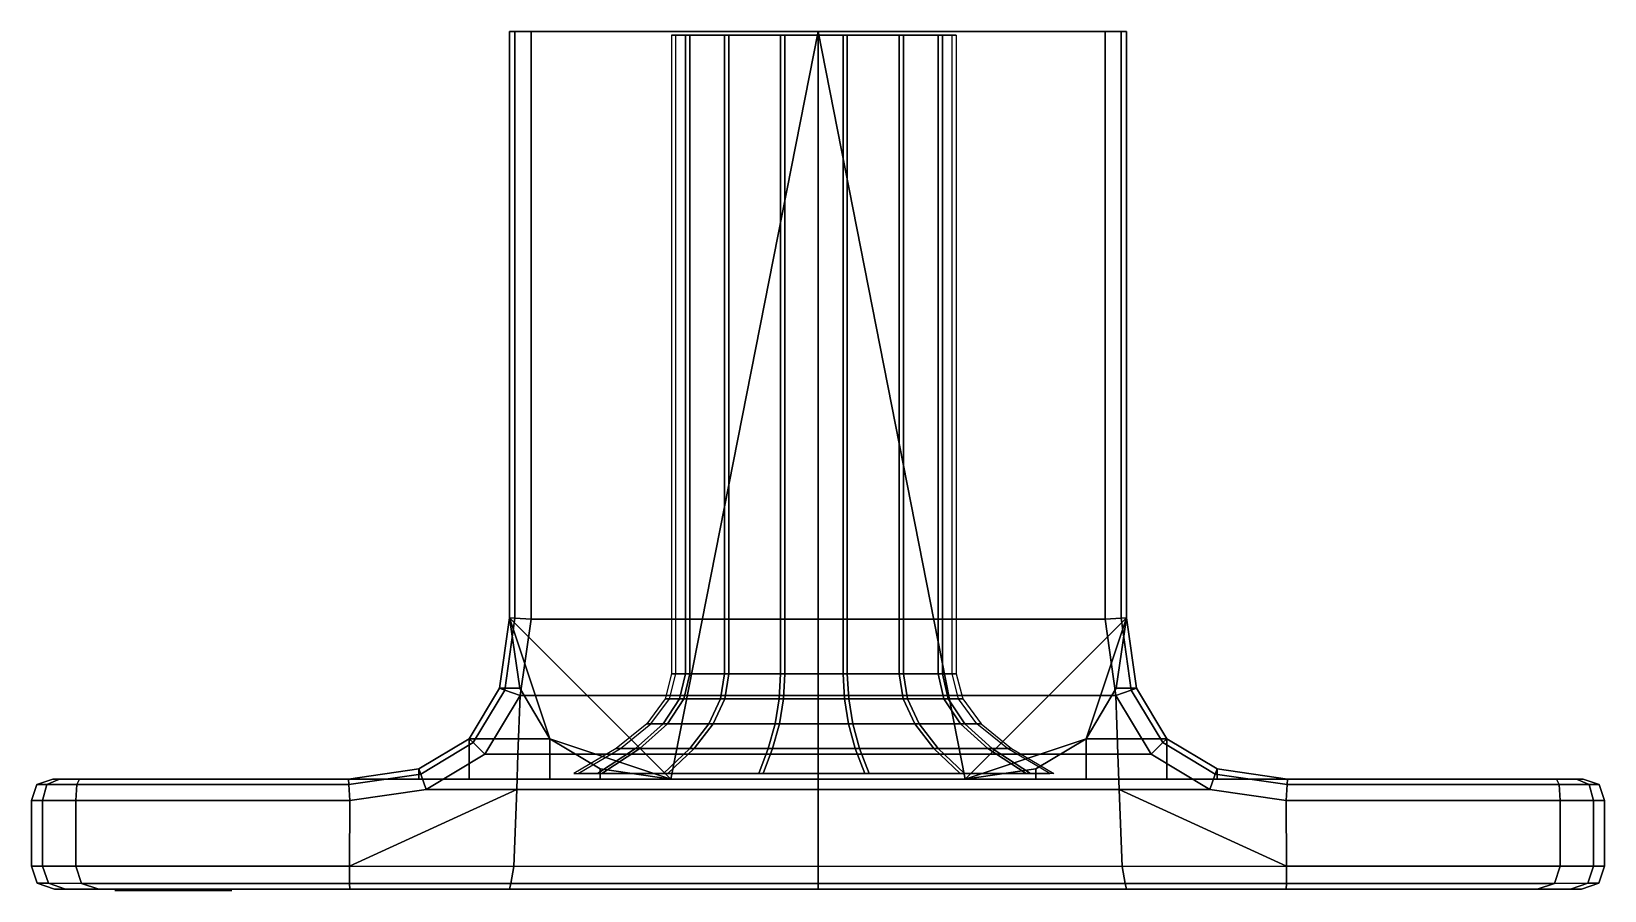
# Model space of a CAD drawing. Extents: x -20 to 20.3, y -22 to 0.
import ezdxf

# ---------------------------------------------------------------- set-up
doc = ezdxf.new("R2010")
doc.units = 0
doc.layers.add('CRISTAL', color=20, linetype='CONTINUOUS')
doc.layers.add('METAL', color=150, linetype='CONTINUOUS')

msp = doc.modelspace()

# ---------------------------------------------------------------- meshes
at = {"layer": 'CRISTAL'}
mesh = msp.add_polyface(dxfattribs=at)
corners = [(-17.869, -21.987, -16.985), (-14.869, -21.987, -16.985), (-14.869, -21.987, -12.985), (-17.869, -21.987, -12.985)]
mesh.append_faces([[corners[k] for k in face] for face in [(0, 1, 2, 3)]])
at = {"layer": 'METAL'}
mesh = msp.add_polyface(dxfattribs=at)
corners = [(-7.761, -15.005, 16.649), (-7.761, -15.005, 18.766), (-7.761, 0, 18.766), (-7.761, 0, 16.649), (-8.019, -16.811, 16.649), (-7.761, -15.005, 16.649), (-7.503, -16.811, 16.649), (-6.729, -18.1, 16.649), (-8.793, -18.1, 16.649), (-8.019, -16.811, 16.649), (-8.793, -18.1, 16.649), (-8.793, -18.1, 18.766), (-8.019, -16.811, 18.766), (-7.761, -15.005, 16.649), (-8.019, -16.811, 16.649), (-8.019, -16.811, 18.766), (-7.761, -15.005, 18.766), (-7.624, 0, 19.176), (-7.761, 0, 18.766), (-7.761, -15.005, 18.766), (-7.624, -15.015, 19.176), (-7.888, -16.857, 19.176), (-7.493, -16.997, 19.313), (-7.214, -15.044, 19.313), (-7.624, -15.015, 19.176), (-8.693, -18.2, 19.176), (-8.394, -18.499, 19.313), (-7.493, -16.997, 19.313), (-7.888, -16.857, 19.176), (-7.214, 0, 19.313), (-7.624, 0, 19.176), (-7.624, -15.015, 19.176), (-7.214, -15.044, 19.313), (-8.019, -16.811, 18.766), (-7.888, -16.857, 19.176), (-7.624, -15.015, 19.176), (-7.761, -15.005, 18.766), (-8.793, -18.1, 18.766), (-8.693, -18.2, 19.176), (-7.888, -16.857, 19.176), (-8.019, -16.811, 18.766), (-3.634, -19.132, 16.649), (-5.44, -18.874, 16.649), (-7.761, 0, 16.649), (0.132, 0, 16.649), (0.132, -19.132, 16.649), (0.132, -16.997, 19.313), (0.132, -15.044, 19.313), (-7.214, -15.044, 19.313), (-7.493, -16.997, 19.313), (-7.214, 0, 19.313), (0.132, 0, 19.313), (-7.547, -18.499, 19.313), (0.132, -18.499, 19.313), (-8.394, -18.499, 19.313), (-7.761, -15.005, -17.336), (-7.761, 0, -17.336), (-7.761, 0, -19.453), (-7.761, -15.005, -19.453), (-8.019, -16.811, -17.336), (-7.503, -16.811, -17.336), (-7.761, -15.005, -17.336), (-8.793, -18.1, -17.336), (-6.729, -18.1, -17.336), (-8.793, -18.1, -17.336), (-8.793, -18.1, -19.453), (-10.082, -18.874, -19.453), (-10.082, -18.874, -17.336), (-8.019, -16.811, -17.336), (-8.019, -16.811, -19.453), (-8.793, -18.1, -19.453), (-8.793, -18.1, -17.336), (-7.761, -15.005, -17.336), (-7.761, -15.005, -19.453), (-8.019, -16.811, -19.453), (-8.019, -16.811, -17.336), (-7.624, 0, -19.863), (-7.624, -15.015, -19.863), (-7.761, -15.005, -19.453), (-7.761, 0, -19.453), (-7.888, -16.857, -19.863), (-7.624, -15.015, -19.863), (-7.214, -15.044, -20), (-7.493, -16.997, -20), (-8.693, -18.2, -19.863), (-7.888, -16.857, -19.863), (-7.493, -16.997, -20), (-8.394, -18.499, -20), (-7.214, 0, -20), (-7.214, -15.044, -20), (-7.624, -15.015, -19.863), (-7.624, 0, -19.863), (-8.019, -16.811, -19.453), (-7.761, -15.005, -19.453), (-7.624, -15.015, -19.863), (-7.888, -16.857, -19.863), (-8.793, -18.1, -19.453), (-8.019, -16.811, -19.453), (-7.888, -16.857, -19.863), (-8.693, -18.2, -19.863), (0.132, 0, -17.336), (-7.761, 0, -17.336), (-3.634, -19.132, -17.336), (0.132, -19.132, -17.336), (0.132, -16.997, -20), (-7.493, -16.997, -20), (-7.214, -15.044, -20), (0.132, -15.044, -20), (-7.214, 0, -20), (0.132, 0, -20), (0.132, -18.499, -20), (-7.547, -18.499, -20), (-8.394, -18.499, -20), (-7.761, 0, 16.649), (-7.761, 0, 18.766), (0.132, 0, 18.766), (0.132, 0, 16.649), (-7.624, 0, 19.176), (0.132, 0, 19.176), (-7.214, 0, 19.313), (0.132, 0, 19.313), (-7.214, 0, -20), (-7.624, 0, -19.863), (0.132, 0, -19.863), (0.132, 0, -20), (-7.761, 0, -19.453), (0.132, 0, -19.453), (-7.761, 0, -17.336), (0.132, 0, -17.336)]
mesh.append_faces([[corners[k] for k in face] for face in [(0, 1, 2, 3), (4, 5, 6, 6), (6, 7, 8, 4), (9, 10, 11, 12), (13, 14, 15, 16), (17, 18, 19, 20), (21, 22, 23, 24), (25, 26, 27, 28), (29, 30, 31, 32), (33, 34, 35, 36), (37, 38, 39, 40), (41, 42, 7, 5), (7, 6, 5, 5), (5, 43, 44, 41), (45, 41, 44, 44), (46, 47, 48, 49), (50, 48, 47, 51), (49, 52, 53, 46), (52, 49, 54, 54), (55, 56, 57, 58), (59, 60, 61, 61), (60, 59, 62, 63), (64, 65, 66, 67), (68, 69, 70, 71), (72, 73, 74, 75), (76, 77, 78, 79), (80, 81, 82, 83), (84, 85, 86, 87), (88, 89, 90, 91), (92, 93, 94, 95), (96, 97, 98, 99), (100, 101, 61, 102), (61, 60, 63, 102), (103, 100, 102, 102), (104, 105, 106, 107), (108, 109, 107, 106), (105, 104, 110, 111), (111, 112, 105, 105), (113, 114, 115, 116), (115, 114, 117, 118), (118, 117, 119, 120), (121, 122, 123, 124), (122, 125, 126, 123), (125, 127, 128, 126)]])
mesh = msp.add_polyface(dxfattribs=at)
corners = [(8.024, -15.005, 16.649), (8.024, 0, 16.649), (8.024, 0, 18.766), (8.024, -15.005, 18.766), (8.282, -16.811, 16.649), (7.767, -16.811, 16.649), (8.024, -15.005, 16.649), (9.056, -18.1, 16.649), (6.993, -18.1, 16.649), (8.282, -16.811, 16.649), (8.282, -16.811, 18.766), (9.056, -18.1, 18.766), (9.056, -18.1, 16.649), (8.024, -15.005, 16.649), (8.024, -15.005, 18.766), (8.282, -16.811, 18.766), (8.282, -16.811, 16.649), (7.888, 0, 19.176), (7.888, -15.015, 19.176), (8.024, -15.005, 18.766), (8.024, 0, 18.766), (8.151, -16.857, 19.176), (7.888, -15.015, 19.176), (7.478, -15.044, 19.313), (7.757, -16.997, 19.313), (8.957, -18.2, 19.176), (8.151, -16.857, 19.176), (7.757, -16.997, 19.313), (8.658, -18.499, 19.313), (7.478, 0, 19.313), (7.478, -15.044, 19.313), (7.888, -15.015, 19.176), (7.888, 0, 19.176), (8.282, -16.811, 18.766), (8.024, -15.005, 18.766), (7.888, -15.015, 19.176), (8.151, -16.857, 19.176), (9.056, -18.1, 18.766), (8.282, -16.811, 18.766), (8.151, -16.857, 19.176), (8.957, -18.2, 19.176), (0.132, 0, 16.649), (8.024, 0, 16.649), (3.897, -19.132, 16.649), (0.132, -19.132, 16.649), (0.132, -16.997, 19.313), (7.757, -16.997, 19.313), (7.478, -15.044, 19.313), (0.132, -15.044, 19.313), (7.478, 0, 19.313), (0.132, 0, 19.313), (0.132, -18.499, 19.313), (7.81, -18.499, 19.313), (8.658, -18.499, 19.313), (8.024, -15.005, -17.336), (8.024, -15.005, -19.453), (8.024, 0, -19.453), (8.024, 0, -17.336), (8.282, -16.811, -17.336), (8.024, -15.005, -17.336), (7.767, -16.811, -17.336), (6.993, -18.1, -17.336), (9.056, -18.1, -17.336), (9.056, -18.1, -17.336), (10.346, -18.874, -17.336), (10.346, -18.874, -19.453), (9.056, -18.1, -19.453), (8.282, -16.811, -17.336), (9.056, -18.1, -17.336), (9.056, -18.1, -19.453), (8.282, -16.811, -19.453), (8.024, -15.005, -17.336), (8.282, -16.811, -17.336), (8.282, -16.811, -19.453), (8.024, -15.005, -19.453), (7.888, 0, -19.863), (8.024, 0, -19.453), (8.024, -15.005, -19.453), (7.888, -15.015, -19.863), (8.151, -16.857, -19.863), (7.757, -16.997, -20), (7.478, -15.044, -20), (7.888, -15.015, -19.863), (8.957, -18.2, -19.863), (8.658, -18.499, -20), (7.757, -16.997, -20), (8.151, -16.857, -19.863), (7.478, 0, -20), (7.888, 0, -19.863), (7.888, -15.015, -19.863), (7.478, -15.044, -20), (8.282, -16.811, -19.453), (8.151, -16.857, -19.863), (7.888, -15.015, -19.863), (8.024, -15.005, -19.453), (9.056, -18.1, -19.453), (8.957, -18.2, -19.863), (8.151, -16.857, -19.863), (8.282, -16.811, -19.453), (3.897, -19.132, -17.336), (5.703, -18.874, -17.336), (8.024, 0, -17.336), (0.132, 0, -17.336), (0.132, -19.132, -17.336), (0.132, -16.997, -20), (0.132, -15.044, -20), (7.478, -15.044, -20), (7.757, -16.997, -20), (7.478, 0, -20), (0.132, 0, -20), (7.81, -18.499, -20), (0.132, -18.499, -20), (8.658, -18.499, -20), (0.132, 0, 16.649), (0.132, 0, 18.766), (8.024, 0, 18.766), (8.024, 0, 16.649), (0.132, 0, -19.453), (0.132, 0, -17.336), (8.024, 0, -17.336), (8.024, 0, -19.453), (7.888, 0, 19.176), (0.132, 0, 19.176), (7.478, 0, 19.313), (0.132, 0, 19.313), (7.888, 0, -19.863), (0.132, 0, -19.863), (7.478, 0, -20), (0.132, 0, -20)]
mesh.append_faces([[corners[k] for k in face] for face in [(0, 1, 2, 3), (4, 5, 6, 6), (5, 4, 7, 8), (9, 10, 11, 12), (13, 14, 15, 16), (17, 18, 19, 20), (21, 22, 23, 24), (25, 26, 27, 28), (29, 30, 31, 32), (33, 34, 35, 36), (37, 38, 39, 40), (41, 42, 6, 43), (6, 5, 8, 43), (44, 41, 43, 43), (45, 46, 47, 48), (49, 50, 48, 47), (46, 45, 51, 52), (52, 53, 46, 46), (54, 55, 56, 57), (58, 59, 60, 60), (60, 61, 62, 58), (63, 64, 65, 66), (67, 68, 69, 70), (71, 72, 73, 74), (75, 76, 77, 78), (79, 80, 81, 82), (83, 84, 85, 86), (87, 88, 89, 90), (91, 92, 93, 94), (95, 96, 97, 98), (99, 100, 61, 59), (61, 60, 59, 59), (59, 101, 102, 99), (103, 99, 102, 102), (104, 105, 106, 107), (108, 106, 105, 109), (107, 110, 111, 104), (110, 107, 112, 112), (113, 114, 115, 116), (117, 118, 119, 120), (121, 115, 114, 122), (123, 121, 122, 124), (125, 126, 117, 120), (127, 128, 126, 125)]])
mesh = msp.add_polyface(dxfattribs=at)
corners = [(-6.115, -18.991, -17.405), (-5.512, -18.991, -14.763), (-5.031, -18.354, -17.405), (-4.536, -18.354, -15.233), (-4.253, -17.716, -17.405), (-3.835, -17.716, -15.571), (-3.823, -18.991, -12.644), (-3.781, -17.079, -17.405), (-3.615, -16.441, -17.405), (-3.615, -0.092, -17.405), (-3.615, -0.092, -17.405), (-3.41, -17.079, -15.775), (-3.26, -0.092, -15.847), (-3.26, -0.092, -15.847), (-3.26, -16.441, -15.847), (-3.147, -18.354, -13.492), (-2.662, -17.716, -14.1), (-2.368, -17.079, -14.469), (-2.264, -16.441, -14.599), (-2.264, -0.092, -14.599), (-2.264, -0.092, -14.599), (-1.382, -18.991, -11.469), (-1.14, -18.354, -12.525), (-0.967, -17.716, -13.284), (-0.862, -17.079, -13.744), (-0.825, -16.441, -13.906), (-0.825, -0.092, -13.906), (-0.825, -0.092, -13.906), (0.772, -16.441, -13.906), (0.772, -0.092, -13.906), (0.772, -0.092, -13.906), (0.809, -17.079, -13.744), (0.914, -17.716, -13.284), (1.087, -18.354, -12.525), (1.328, -18.991, -11.469), (2.211, -16.441, -14.599), (2.211, -0.092, -14.599), (2.211, -0.092, -14.599), (2.314, -17.079, -14.469), (2.609, -17.716, -14.1), (3.094, -18.354, -13.492), (3.207, -16.441, -15.847), (3.207, -0.092, -15.847), (3.207, -0.092, -15.847), (3.356, -17.079, -15.775), (3.562, -16.441, -17.405), (3.562, -0.092, -17.405), (3.562, -0.092, -17.405), (3.728, -17.079, -17.405), (3.769, -18.991, -12.644), (3.781, -17.716, -15.571), (4.2, -17.716, -17.405), (4.482, -18.354, -15.233), (4.978, -18.354, -17.405), (5.459, -18.991, -14.763), (6.062, -18.991, -17.405)]
mesh.append_faces([[corners[k] for k in face] for face in [(12, 9, 8, 14), (19, 12, 14, 18), (26, 19, 18, 25), (30, 26, 25, 28), (37, 30, 28, 35), (43, 37, 35, 41), (47, 43, 41, 45), (2, 0, 1, 3), (3, 1, 6, 15), (15, 6, 21, 22), (22, 21, 34, 33), (33, 34, 49, 40), (40, 49, 54, 52), (52, 54, 55, 53), (4, 2, 3, 5), (7, 4, 5, 11), (8, 7, 11, 14), (5, 3, 15, 16), (11, 5, 16, 17), (14, 11, 17, 18), (16, 15, 22, 23), (17, 16, 23, 24), (18, 17, 24, 25), (23, 22, 33, 32), (24, 23, 32, 31), (25, 24, 31, 28), (32, 33, 40, 39), (31, 32, 39, 38), (28, 31, 38, 35), (39, 40, 52, 50), (38, 39, 50, 44), (35, 38, 44, 41), (50, 52, 53, 51), (44, 50, 51, 48), (41, 44, 48, 45), (46, 10, 13, 42), (42, 13, 20, 36), (36, 20, 27, 29)]])
mesh = msp.add_polyface(dxfattribs=at)
corners = [(6.172, -18.991, 16.643), (5.569, -18.991, 14.002), (5.088, -18.354, 16.643), (4.593, -18.354, 14.472), (4.31, -17.716, 16.643), (3.892, -17.716, 14.809), (3.88, -18.991, 11.883), (3.838, -17.079, 16.643), (3.672, -16.441, 16.643), (3.672, -0.092, 16.643), (3.672, -0.092, 16.643), (3.467, -17.079, 15.014), (3.317, -0.092, 15.086), (3.317, -0.092, 15.086), (3.317, -16.441, 15.086), (3.204, -18.354, 12.731), (2.719, -17.716, 13.339), (2.425, -17.079, 13.708), (2.321, -16.441, 13.838), (2.321, -0.092, 13.838), (2.321, -0.092, 13.838), (1.439, -18.991, 10.707), (1.197, -18.354, 11.764), (1.024, -17.716, 12.523), (0.919, -17.079, 12.983), (0.882, -16.441, 13.145), (0.882, -0.092, 13.145), (0.882, -0.092, 13.145), (-0.715, -16.441, 13.145), (-0.715, -0.092, 13.145), (-0.715, -0.092, 13.145), (-0.752, -17.079, 12.983), (-0.857, -17.716, 12.523), (-1.03, -18.354, 11.764), (-1.271, -18.991, 10.707), (-2.154, -16.441, 13.838), (-2.154, -0.092, 13.838), (-2.154, -0.092, 13.838), (-2.257, -17.079, 13.708), (-2.552, -17.716, 13.339), (-3.037, -18.354, 12.731), (-3.15, -16.441, 15.086), (-3.15, -0.092, 15.086), (-3.15, -0.092, 15.086), (-3.299, -17.079, 15.014), (-3.505, -16.441, 16.643), (-3.505, -0.092, 16.643), (-3.505, -0.092, 16.643), (-3.671, -17.079, 16.643), (-3.712, -18.991, 11.883), (-3.724, -17.716, 14.809), (-4.143, -17.716, 16.643), (-4.425, -18.354, 14.472), (-4.921, -18.354, 16.643), (-5.402, -18.991, 14.002), (-6.005, -18.991, 16.643)]
mesh.append_faces([[corners[k] for k in face] for face in [(12, 9, 8, 14), (19, 12, 14, 18), (26, 19, 18, 25), (30, 26, 25, 28), (37, 30, 28, 35), (43, 37, 35, 41), (47, 43, 41, 45), (2, 0, 1, 3), (3, 1, 6, 15), (15, 6, 21, 22), (22, 21, 34, 33), (33, 34, 49, 40), (40, 49, 54, 52), (52, 54, 55, 53), (4, 2, 3, 5), (7, 4, 5, 11), (8, 7, 11, 14), (5, 3, 15, 16), (11, 5, 16, 17), (14, 11, 17, 18), (16, 15, 22, 23), (17, 16, 23, 24), (18, 17, 24, 25), (23, 22, 33, 32), (24, 23, 32, 31), (25, 24, 31, 28), (32, 33, 40, 39), (31, 32, 39, 38), (28, 31, 38, 35), (39, 40, 52, 50), (38, 39, 50, 44), (35, 38, 44, 41), (50, 52, 53, 51), (44, 50, 51, 48), (41, 44, 48, 45), (46, 10, 13, 42), (42, 13, 20, 36), (36, 20, 27, 29)]])
mesh = msp.add_polyface(dxfattribs=at)
corners = [(-11.888, -19.132, 16.649), (-10.082, -19.132, 16.391), (-8.793, -19.132, 15.618), (-7.761, -19.132, -0.344), (-7.503, -19.132, 14.328), (-19.453, -19.132, -0.344), (-19.453, -19.132, 16.649), (-19.453, -19.132, 18.087), (-19.284, -19.132, 18.596), (-18.774, -19.132, 18.766), (-11.888, -19.132, 18.766), (-8.793, -19.132, 15.618), (-8.793, -18.1, 16.649), (-6.729, -18.1, 16.649), (-6.729, -19.132, 15.618), (-10.082, -18.874, 16.649), (-11.888, -19.132, 16.649), (-11.888, -19.132, 18.766), (-10.082, -18.874, 18.766), (-5.44, -18.874, 16.649), (-3.634, -19.132, 16.649), (-5.44, -19.132, 16.391), (-10.082, -19.132, 16.391), (-11.888, -19.132, 16.649), (-10.082, -18.874, 16.649), (-5.44, -19.132, 16.391), (-6.729, -19.132, 15.618), (-6.729, -18.1, 16.649), (-5.44, -18.874, 16.649), (-6.729, -19.132, 15.618), (-10.082, -18.874, 16.649), (-8.793, -18.1, 16.649), (-8.793, -19.132, 15.618), (-10.082, -19.132, 16.391), (-8.793, -18.1, 16.649), (-10.082, -18.874, 16.649), (-10.082, -18.874, 18.766), (-8.793, -18.1, 18.766), (-10.036, -19.006, 19.176), (-9.896, -19.4, 19.313), (-8.394, -18.499, 19.313), (-8.693, -18.2, 19.176), (-11.888, -19.132, 18.766), (-11.878, -19.269, 19.176), (-10.036, -19.006, 19.176), (-10.082, -18.874, 18.766), (-10.082, -18.874, 18.766), (-10.036, -19.006, 19.176), (-8.693, -18.2, 19.176), (-8.793, -18.1, 18.766), (-3.634, -19.132, 16.649), (-5.44, -19.132, 16.391), (0.132, -19.132, 16.649), (0.132, -19.132, -0.344), (0.132, -18.499, 19.313), (-7.547, -18.499, 19.313), (-7.579, -19.4, 19.313), (0.132, -19.4, 19.313), (-8.394, -18.499, 19.313), (-9.896, -19.4, 19.313), (-7.503, -19.132, -15.015), (-8.793, -19.132, -16.305), (-11.888, -19.132, -17.336), (-10.082, -19.132, -17.078), (-19.453, -19.132, -17.336), (-11.888, -19.132, -19.453), (-18.774, -19.132, -19.453), (-19.284, -19.132, -19.283), (-19.453, -19.132, -18.774), (-8.793, -19.132, -16.305), (-6.729, -19.132, -16.305), (-6.729, -18.1, -17.336), (-8.793, -18.1, -17.336), (-10.082, -18.874, -17.336), (-10.082, -18.874, -19.453), (-11.888, -19.132, -19.453), (-11.888, -19.132, -17.336), (-5.44, -18.874, -17.336), (-5.44, -19.132, -17.078), (-3.634, -19.132, -17.336), (-10.082, -19.132, -17.078), (-10.082, -18.874, -17.336), (-11.888, -19.132, -17.336), (-5.44, -19.132, -17.078), (-5.44, -18.874, -17.336), (-6.729, -18.1, -17.336), (-6.729, -19.132, -16.305), (-6.729, -19.132, -16.305), (-10.082, -18.874, -17.336), (-10.082, -19.132, -17.078), (-8.793, -19.132, -16.305), (-8.793, -18.1, -17.336), (-10.036, -19.006, -19.863), (-8.693, -18.2, -19.863), (-8.394, -18.499, -20), (-9.896, -19.4, -20), (-11.888, -19.132, -19.453), (-10.082, -18.874, -19.453), (-10.036, -19.006, -19.863), (-11.878, -19.269, -19.863), (-10.082, -18.874, -19.453), (-8.793, -18.1, -19.453), (-8.693, -18.2, -19.863), (-10.036, -19.006, -19.863), (-19.453, -19.132, -18.774), (-19.284, -19.132, -19.283), (-19.608, -19.269, -19.608), (-19.863, -19.269, -18.841), (-6.729, -18.1, -17.336), (-5.44, -18.874, -17.336), (-3.634, -19.132, -17.336), (0.132, -19.132, -17.336), (-3.634, -19.132, -17.336), (-5.44, -19.132, -17.078), (-19.863, -19.269, -17.336), (-19.863, -19.269, -0.344), (-19.453, -19.132, -0.344), (-19.453, -19.132, -17.336), (0.132, -18.499, -20), (0.132, -19.4, -20), (-7.579, -19.4, -20), (-7.547, -18.499, -20), (-9.896, -19.4, -20), (-8.394, -18.499, -20)]
mesh.append_faces([[corners[k] for k in face] for face in [(0, 1, 2, 3), (2, 4, 3, 3), (0, 3, 5, 6), (6, 7, 8, 9), (9, 10, 0, 6), (11, 12, 13, 14), (15, 16, 17, 18), (19, 20, 21, 21), (22, 23, 24, 24), (25, 26, 27, 28), (29, 4, 2, 2), (30, 31, 32, 33), (34, 35, 36, 37), (38, 39, 40, 41), (42, 43, 44, 45), (46, 47, 48, 49), (3, 4, 29, 50), (29, 51, 50, 50), (50, 52, 53, 3), (54, 55, 56, 57), (56, 55, 58, 59), (3, 60, 61, 62), (61, 63, 62, 62), (5, 3, 62, 64), (62, 65, 66, 64), (64, 66, 67, 68), (69, 70, 71, 72), (73, 74, 75, 76), (77, 78, 79, 79), (80, 81, 82, 82), (83, 84, 85, 86), (87, 61, 60, 60), (88, 89, 90, 91), (92, 93, 94, 95), (96, 97, 98, 99), (100, 101, 102, 103), (104, 105, 106, 107), (108, 109, 110, 110), (53, 111, 112, 3), (112, 113, 87, 3), (3, 87, 60, 60), (114, 115, 116, 117), (118, 119, 120, 121), (120, 122, 123, 121)]])
mesh = msp.add_polyface(dxfattribs=at)
corners = [(8.024, -19.132, -0.344), (7.767, -19.132, 14.328), (9.056, -19.132, 15.618), (12.151, -19.132, 16.649), (10.346, -19.132, 16.391), (19.717, -19.132, -0.344), (19.717, -19.132, 16.649), (12.151, -19.132, 18.766), (19.038, -19.132, 18.766), (19.547, -19.132, 18.596), (19.717, -19.132, 18.087), (9.056, -19.132, 15.618), (6.993, -19.132, 15.618), (6.993, -18.1, 16.649), (9.056, -18.1, 16.649), (10.346, -18.874, 16.649), (10.346, -18.874, 18.766), (12.151, -19.132, 18.766), (12.151, -19.132, 16.649), (5.703, -18.874, 16.649), (5.703, -19.132, 16.391), (3.897, -19.132, 16.649), (10.346, -19.132, 16.391), (10.346, -18.874, 16.649), (12.151, -19.132, 16.649), (5.703, -19.132, 16.391), (5.703, -18.874, 16.649), (6.993, -18.1, 16.649), (6.993, -19.132, 15.618), (6.993, -19.132, 15.618), (10.346, -18.874, 16.649), (10.346, -19.132, 16.391), (9.056, -19.132, 15.618), (9.056, -18.1, 16.649), (9.056, -18.1, 16.649), (9.056, -18.1, 18.766), (10.346, -18.874, 18.766), (10.346, -18.874, 16.649), (10.299, -19.006, 19.176), (8.957, -18.2, 19.176), (8.658, -18.499, 19.313), (10.159, -19.4, 19.313), (12.151, -19.132, 18.766), (10.346, -18.874, 18.766), (10.299, -19.006, 19.176), (12.142, -19.269, 19.176), (10.346, -18.874, 18.766), (9.056, -18.1, 18.766), (8.957, -18.2, 19.176), (10.299, -19.006, 19.176), (6.993, -18.1, 16.649), (5.703, -18.874, 16.649), (3.897, -19.132, 16.649), (0.132, -19.132, -0.344), (0.132, -19.132, 16.649), (3.897, -19.132, 16.649), (5.703, -19.132, 16.391), (0.132, -18.499, 19.313), (0.132, -19.4, 19.313), (7.843, -19.4, 19.313), (7.81, -18.499, 19.313), (10.159, -19.4, 19.313), (8.658, -18.499, 19.313), (12.151, -19.132, -17.336), (10.346, -19.132, -17.078), (9.056, -19.132, -16.305), (7.767, -19.132, -15.015), (19.717, -19.132, -17.336), (19.717, -19.132, -18.774), (19.547, -19.132, -19.283), (19.038, -19.132, -19.453), (12.151, -19.132, -19.453), (9.056, -19.132, -16.305), (9.056, -18.1, -17.336), (6.993, -18.1, -17.336), (6.993, -19.132, -16.305), (10.346, -18.874, -17.336), (12.151, -19.132, -17.336), (12.151, -19.132, -19.453), (10.346, -18.874, -19.453), (5.703, -18.874, -17.336), (3.897, -19.132, -17.336), (5.703, -19.132, -17.078), (10.346, -19.132, -17.078), (12.151, -19.132, -17.336), (10.346, -18.874, -17.336), (5.703, -19.132, -17.078), (6.993, -19.132, -16.305), (6.993, -18.1, -17.336), (5.703, -18.874, -17.336), (6.993, -19.132, -16.305), (10.346, -18.874, -17.336), (9.056, -18.1, -17.336), (9.056, -19.132, -16.305), (10.346, -19.132, -17.078), (10.299, -19.006, -19.863), (10.159, -19.4, -20), (8.658, -18.499, -20), (8.957, -18.2, -19.863), (12.151, -19.132, -19.453), (12.142, -19.269, -19.863), (10.299, -19.006, -19.863), (10.346, -18.874, -19.453), (10.346, -18.874, -19.453), (10.299, -19.006, -19.863), (8.957, -18.2, -19.863), (9.056, -18.1, -19.453), (19.717, -19.132, -18.774), (20.127, -19.269, -18.841), (19.871, -19.269, -19.608), (19.547, -19.132, -19.283), (3.897, -19.132, -17.336), (5.703, -19.132, -17.078), (0.132, -19.132, -17.336), (20.127, -19.269, -17.336), (19.717, -19.132, -17.336), (19.717, -19.132, -0.344), (20.127, -19.269, -0.344), (0.132, -18.499, -20), (7.81, -18.499, -20), (7.843, -19.4, -20), (0.132, -19.4, -20), (8.658, -18.499, -20), (10.159, -19.4, -20)]
mesh.append_faces([[corners[k] for k in face] for face in [(0, 1, 2, 3), (2, 4, 3, 3), (5, 0, 3, 6), (3, 7, 8, 6), (6, 8, 9, 10), (11, 12, 13, 14), (15, 16, 17, 18), (19, 20, 21, 21), (22, 23, 24, 24), (25, 26, 27, 28), (29, 2, 1, 1), (30, 31, 32, 33), (34, 35, 36, 37), (38, 39, 40, 41), (42, 43, 44, 45), (46, 47, 48, 49), (50, 51, 52, 52), (53, 54, 55, 0), (55, 56, 29, 0), (0, 29, 1, 1), (57, 58, 59, 60), (59, 61, 62, 60), (63, 64, 65, 0), (65, 66, 0, 0), (63, 0, 5, 67), (67, 68, 69, 70), (70, 71, 63, 67), (72, 73, 74, 75), (76, 77, 78, 79), (80, 81, 82, 82), (83, 84, 85, 85), (86, 87, 88, 89), (90, 66, 65, 65), (91, 92, 93, 94), (95, 96, 97, 98), (99, 100, 101, 102), (103, 104, 105, 106), (107, 108, 109, 110), (0, 66, 90, 111), (90, 112, 111, 111), (111, 113, 53, 0), (114, 115, 116, 117), (118, 119, 120, 121), (120, 119, 122, 123)]])
mesh = msp.add_polyface(dxfattribs=at)
corners = [(-19.125, -21.95, 18.438), (-19.41, -21.95, 17.586), (-11.868, -21.95, 17.586), (-11.864, -21.95, 18.438), (-20, -19.679, 16.649), (-20, -21.36, 16.649), (-20, -21.36, 18.176), (-20, -19.679, 18.176), (-19.852, -21.802, 16.649), (-19.41, -21.95, 16.649), (-19.41, -21.95, 17.586), (-19.852, -21.802, 18.028), (-19.852, -21.802, 16.649), (-19.852, -21.802, -0.344), (-19.41, -21.95, -0.344), (-19.41, -21.95, 16.649), (-20, -21.36, 16.649), (-19.852, -21.802, 16.649), (-19.852, -21.802, 18.028), (-20, -21.36, 18.176), (-20, -21.36, -0.344), (-19.852, -21.802, -0.344), (-19.852, -21.802, 16.649), (-19.716, -21.36, 19.029), (-18.863, -21.361, 19.313), (-18.863, -19.679, 19.313), (-19.716, -19.679, 19.029), (-19.568, -21.802, 18.881), (-19.852, -21.802, 18.028), (-19.41, -21.95, 17.586), (-19.125, -21.95, 18.438), (-19.716, -21.36, 19.029), (-20, -21.36, 18.176), (-19.852, -21.802, 18.028), (-19.568, -21.802, 18.881), (-18.716, -21.803, 19.165), (-19.568, -21.802, 18.881), (-19.125, -21.95, 18.438), (-18.273, -21.95, 18.723), (-18.863, -21.361, 19.313), (-19.716, -21.36, 19.029), (-19.568, -21.802, 18.881), (-18.716, -21.803, 19.165), (-19.863, -19.269, 18.154), (-19.453, -19.132, 18.087), (-19.453, -19.132, 16.649), (-19.863, -19.269, 16.649), (-19.608, -19.269, 18.921), (-19.716, -19.679, 19.029), (-18.863, -19.679, 19.313), (-18.841, -19.269, 19.176), (-19.863, -19.269, 18.154), (-20, -19.679, 18.176), (-19.716, -19.679, 19.029), (-19.608, -19.269, 18.921), (-20, -19.679, 18.176), (-19.863, -19.269, 18.154), (-19.863, -19.269, 16.649), (-20, -19.679, 16.649), (-19.284, -19.132, 18.596), (-19.608, -19.269, 18.921), (-18.841, -19.269, 19.176), (-18.774, -19.132, 18.766), (-19.453, -19.132, 18.087), (-19.863, -19.269, 18.154), (-19.608, -19.269, 18.921), (-19.284, -19.132, 18.596), (-20, -19.679, -0.344), (-20, -21.36, -0.344), (-19.863, -19.269, 16.649), (-19.453, -19.132, 16.649), (-19.453, -19.132, -0.344), (-19.863, -19.269, -0.344), (-19.863, -19.269, 16.649), (-19.863, -19.269, -0.344), (-20, -19.679, -0.344), (-19.41, -21.95, -0.344), (-11.868, -21.95, -0.344), (-11.868, -21.95, 16.649), (-19.41, -21.95, 16.649), (-19.125, -21.95, -19.125), (-11.864, -21.95, -19.125), (-11.868, -21.95, -18.273), (-19.41, -21.95, -18.273), (-20, -19.679, -17.336), (-20, -19.679, -18.863), (-20, -21.36, -18.863), (-20, -21.36, -17.336), (-19.852, -21.802, -17.336), (-19.852, -21.802, -18.716), (-19.41, -21.95, -18.273), (-19.41, -21.95, -17.336), (-19.852, -21.802, -17.336), (-19.41, -21.95, -17.336), (-20, -21.36, -17.336), (-20, -21.36, -18.863), (-19.852, -21.802, -18.716), (-19.852, -21.802, -17.336), (-19.852, -21.802, -17.336), (-19.716, -21.36, -19.716), (-19.716, -19.679, -19.716), (-18.863, -19.679, -20), (-18.863, -21.361, -20), (-19.568, -21.802, -19.568), (-19.125, -21.95, -19.125), (-19.41, -21.95, -18.273), (-19.852, -21.802, -18.716), (-19.716, -21.36, -19.716), (-19.568, -21.802, -19.568), (-19.852, -21.802, -18.716), (-20, -21.36, -18.863), (-18.716, -21.803, -19.852), (-18.273, -21.95, -19.41), (-19.125, -21.95, -19.125), (-19.568, -21.802, -19.568), (-18.863, -21.361, -20), (-18.716, -21.803, -19.852), (-19.568, -21.802, -19.568), (-19.716, -21.36, -19.716), (-19.863, -19.269, -18.841), (-19.863, -19.269, -17.336), (-19.453, -19.132, -17.336), (-19.453, -19.132, -18.774), (-19.608, -19.269, -19.608), (-18.841, -19.269, -19.863), (-18.863, -19.679, -20), (-19.716, -19.679, -19.716), (-19.863, -19.269, -18.841), (-19.608, -19.269, -19.608), (-19.716, -19.679, -19.716), (-20, -19.679, -18.863), (-20, -19.679, -18.863), (-20, -19.679, -17.336), (-19.863, -19.269, -17.336), (-19.863, -19.269, -18.841), (-19.284, -19.132, -19.283), (-18.774, -19.132, -19.453), (-18.841, -19.269, -19.863), (-19.608, -19.269, -19.608), (-19.863, -19.269, -17.336), (-19.41, -21.95, -17.336), (-11.868, -21.95, -17.336)]
mesh.append_faces([[corners[k] for k in face] for face in [(0, 1, 2, 3), (4, 5, 6, 7), (8, 9, 10, 11), (12, 13, 14, 15), (16, 17, 18, 19), (16, 20, 21, 22), (23, 24, 25, 26), (27, 28, 29, 30), (31, 32, 33, 34), (6, 23, 26, 7), (35, 36, 37, 38), (39, 40, 41, 42), (43, 44, 45, 46), (47, 48, 49, 50), (51, 52, 53, 54), (55, 56, 57, 58), (59, 60, 61, 62), (63, 64, 65, 66), (5, 4, 67, 68), (69, 70, 71, 72), (58, 73, 74, 75), (76, 77, 78, 79), (79, 78, 2, 1), (80, 81, 82, 83), (84, 85, 86, 87), (88, 89, 90, 91), (92, 93, 14, 13), (94, 95, 96, 97), (94, 98, 21, 20), (99, 100, 101, 102), (103, 104, 105, 106), (107, 108, 109, 110), (86, 85, 100, 99), (111, 112, 113, 114), (115, 116, 117, 118), (119, 120, 121, 122), (123, 124, 125, 126), (127, 128, 129, 130), (131, 132, 133, 134), (135, 136, 137, 138), (87, 68, 67, 84), (132, 75, 74, 139), (76, 140, 141, 77), (140, 83, 82, 141)]])
mesh = msp.add_polyface(dxfattribs=at)
corners = [(0.132, -21.95, 17.586), (0.132, -21.95, 18.438), (-7.761, -21.95, 18.438), (-7.761, -21.95, 17.586), (-7.65, -21.37, 19.313), (-7.733, -21.805, 19.165), (0.132, -21.804, 19.165), (0.132, -21.365, 19.313), (-11.853, -21.95, 18.723), (-7.761, -21.95, 18.723), (-7.733, -21.805, 19.165), (-11.858, -21.804, 19.165), (-7.761, -21.95, 18.723), (0.132, -21.95, 18.723), (0.132, -21.804, 19.165), (-7.733, -21.805, 19.165), (-7.733, -21.805, 19.165), (-7.65, -21.37, 19.313), (-11.859, -21.365, 19.313), (-11.858, -21.804, 19.165), (-11.878, -19.269, 19.176), (-11.888, -19.132, 18.766), (-18.774, -19.132, 18.766), (-18.841, -19.269, 19.176), (-11.878, -19.269, 19.176), (-11.849, -19.679, 19.313), (-9.896, -19.4, 19.313), (-10.036, -19.006, 19.176), (-11.849, -19.679, 19.313), (-11.878, -19.269, 19.176), (-18.841, -19.269, 19.176), (-18.863, -19.679, 19.313), (-7.761, -21.95, 16.649), (-7.761, -21.95, -0.344), (0.132, -21.95, -0.344), (0.132, -21.95, 16.649), (-11.868, -21.95, -0.344), (-11.868, -21.95, 16.649), (-7.761, -21.95, 17.586), (-11.868, -21.95, 17.586), (-18.273, -21.95, 18.723), (-19.125, -21.95, 18.438), (-11.864, -21.95, 18.438), (-11.853, -21.95, 18.723), (-7.761, -21.95, 18.723), (0.132, -21.95, 18.723), (0.132, -21.365, 19.313), (0.132, -19.4, 19.313), (-7.579, -19.4, 19.313), (-7.65, -21.37, 19.313), (-9.896, -19.4, 19.313), (-11.849, -19.679, 19.313), (-11.859, -21.365, 19.313), (-7.761, -21.95, 18.438), (-18.273, -21.95, 18.723), (-11.853, -21.95, 18.723), (-11.858, -21.804, 19.165), (-18.716, -21.803, 19.165), (-18.716, -21.803, 19.165), (-11.858, -21.804, 19.165), (-11.859, -21.365, 19.313), (-18.863, -21.361, 19.313), (-7.761, -21.95, 18.723), (-18.863, -19.679, 19.313), (-18.863, -21.361, 19.313), (0.132, -21.95, -18.273), (-7.761, -21.95, -18.273), (-7.761, -21.95, -19.125), (0.132, -21.95, -19.125), (-7.65, -21.37, -20), (0.132, -21.365, -20), (0.132, -21.804, -19.852), (-7.733, -21.805, -19.852), (-11.853, -21.95, -19.41), (-11.858, -21.804, -19.852), (-7.733, -21.805, -19.852), (-7.761, -21.95, -19.41), (-7.761, -21.95, -19.41), (-7.733, -21.805, -19.852), (0.132, -21.804, -19.852), (0.132, -21.95, -19.41), (-7.733, -21.805, -19.852), (-11.858, -21.804, -19.852), (-11.859, -21.365, -20), (-7.65, -21.37, -20), (-11.878, -19.269, -19.863), (-18.841, -19.269, -19.863), (-18.774, -19.132, -19.453), (-11.888, -19.132, -19.453), (-11.878, -19.269, -19.863), (-10.036, -19.006, -19.863), (-9.896, -19.4, -20), (-11.849, -19.679, -20), (-11.849, -19.679, -20), (-18.863, -19.679, -20), (-18.841, -19.269, -19.863), (-11.878, -19.269, -19.863), (-7.761, -21.95, -17.336), (0.132, -21.95, -17.336), (-11.868, -21.95, -17.336), (-11.868, -21.95, -18.273), (-7.761, -21.95, -18.273), (-18.273, -21.95, -19.41), (-11.853, -21.95, -19.41), (-11.864, -21.95, -19.125), (-19.125, -21.95, -19.125), (-7.761, -21.95, -19.41), (0.132, -21.95, -19.41), (0.132, -21.365, -20), (-7.65, -21.37, -20), (-7.579, -19.4, -20), (0.132, -19.4, -20), (-11.859, -21.365, -20), (-11.849, -19.679, -20), (-9.896, -19.4, -20), (-7.761, -21.95, -19.125), (-18.273, -21.95, -19.41), (-18.716, -21.803, -19.852), (-11.858, -21.804, -19.852), (-11.853, -21.95, -19.41), (-18.716, -21.803, -19.852), (-18.863, -21.361, -20), (-11.859, -21.365, -20), (-11.858, -21.804, -19.852), (-7.761, -21.95, -19.41), (-18.863, -21.361, -20), (-18.863, -19.679, -20)]
mesh.append_faces([[corners[k] for k in face] for face in [(0, 1, 2, 3), (4, 5, 6, 7), (8, 9, 10, 11), (12, 13, 14, 15), (16, 17, 18, 19), (20, 21, 22, 23), (24, 25, 26, 27), (28, 29, 30, 31), (32, 33, 34, 35), (36, 33, 32, 37), (35, 0, 3, 32), (32, 38, 39, 37), (40, 41, 42, 43), (44, 2, 1, 45), (46, 47, 48, 49), (50, 51, 52, 48), (49, 48, 52, 52), (42, 39, 38, 53), (54, 55, 56, 57), (58, 59, 60, 61), (43, 42, 53, 62), (52, 51, 63, 64), (65, 66, 67, 68), (69, 70, 71, 72), (73, 74, 75, 76), (77, 78, 79, 80), (81, 82, 83, 84), (85, 86, 87, 88), (89, 90, 91, 92), (93, 94, 95, 96), (97, 98, 34, 33), (36, 99, 97, 33), (98, 97, 66, 65), (97, 99, 100, 101), (102, 103, 104, 105), (106, 107, 68, 67), (108, 109, 110, 111), (112, 113, 114, 110), (109, 112, 110, 110), (104, 115, 101, 100), (116, 117, 118, 119), (120, 121, 122, 123), (103, 124, 115, 104), (112, 125, 126, 113)]])
mesh = msp.add_polyface(dxfattribs=at)
corners = [(0.132, -21.95, 17.586), (8.024, -21.95, 17.586), (8.024, -21.95, 18.438), (0.132, -21.95, 18.438), (7.913, -21.37, 19.313), (0.132, -21.365, 19.313), (0.132, -21.804, 19.165), (7.997, -21.805, 19.165), (12.116, -21.95, 18.723), (12.122, -21.804, 19.165), (7.997, -21.805, 19.165), (8.024, -21.95, 18.723), (8.024, -21.95, 18.723), (7.997, -21.805, 19.165), (0.132, -21.804, 19.165), (0.132, -21.95, 18.723), (7.997, -21.805, 19.165), (12.122, -21.804, 19.165), (12.123, -21.365, 19.313), (7.913, -21.37, 19.313), (12.142, -19.269, 19.176), (19.104, -19.269, 19.176), (19.038, -19.132, 18.766), (12.151, -19.132, 18.766), (12.142, -19.269, 19.176), (10.299, -19.006, 19.176), (10.159, -19.4, 19.313), (12.113, -19.679, 19.313), (12.113, -19.679, 19.313), (19.127, -19.679, 19.313), (19.104, -19.269, 19.176), (12.142, -19.269, 19.176), (8.024, -21.95, 16.649), (0.132, -21.95, 16.649), (0.132, -21.95, -0.344), (8.024, -21.95, -0.344), (12.131, -21.95, -0.344), (12.131, -21.95, 16.649), (12.131, -21.95, 17.586), (8.024, -21.95, 17.586), (18.536, -21.95, 18.723), (12.116, -21.95, 18.723), (12.128, -21.95, 18.438), (19.389, -21.95, 18.438), (8.024, -21.95, 18.723), (0.132, -21.95, 18.723), (0.132, -21.365, 19.313), (7.913, -21.37, 19.313), (7.843, -19.4, 19.313), (0.132, -19.4, 19.313), (12.123, -21.365, 19.313), (12.113, -19.679, 19.313), (10.159, -19.4, 19.313), (8.024, -21.95, 18.438), (18.536, -21.95, 18.723), (18.979, -21.803, 19.165), (12.122, -21.804, 19.165), (12.116, -21.95, 18.723), (18.979, -21.803, 19.165), (19.127, -21.361, 19.313), (12.123, -21.365, 19.313), (12.122, -21.804, 19.165), (8.024, -21.95, 18.723), (19.127, -21.361, 19.313), (19.127, -19.679, 19.313), (0.132, -21.95, -18.273), (0.132, -21.95, -19.125), (8.024, -21.95, -19.125), (8.024, -21.95, -18.273), (7.913, -21.37, -20), (7.997, -21.805, -19.852), (0.132, -21.804, -19.852), (0.132, -21.365, -20), (12.116, -21.95, -19.41), (8.024, -21.95, -19.41), (7.997, -21.805, -19.852), (12.122, -21.804, -19.852), (8.024, -21.95, -19.41), (0.132, -21.95, -19.41), (0.132, -21.804, -19.852), (7.997, -21.805, -19.852), (7.997, -21.805, -19.852), (7.913, -21.37, -20), (12.123, -21.365, -20), (12.122, -21.804, -19.852), (12.142, -19.269, -19.863), (12.151, -19.132, -19.453), (19.038, -19.132, -19.453), (19.104, -19.269, -19.863), (12.142, -19.269, -19.863), (12.113, -19.679, -20), (10.159, -19.4, -20), (10.299, -19.006, -19.863), (12.113, -19.679, -20), (12.142, -19.269, -19.863), (19.104, -19.269, -19.863), (19.127, -19.679, -20), (8.024, -21.95, -17.336), (0.132, -21.95, -17.336), (12.131, -21.95, -17.336), (8.024, -21.95, -18.273), (12.131, -21.95, -18.273), (18.536, -21.95, -19.41), (19.389, -21.95, -19.125), (12.128, -21.95, -19.125), (12.116, -21.95, -19.41), (8.024, -21.95, -19.41), (0.132, -21.95, -19.41), (0.132, -21.365, -20), (0.132, -19.4, -20), (7.843, -19.4, -20), (7.913, -21.37, -20), (10.159, -19.4, -20), (12.113, -19.679, -20), (12.123, -21.365, -20), (8.024, -21.95, -19.125), (18.536, -21.95, -19.41), (12.116, -21.95, -19.41), (12.122, -21.804, -19.852), (18.979, -21.803, -19.852), (18.979, -21.803, -19.852), (12.122, -21.804, -19.852), (12.123, -21.365, -20), (19.127, -21.361, -20), (8.024, -21.95, -19.41), (19.127, -19.679, -20), (19.127, -21.361, -20)]
mesh.append_faces([[corners[k] for k in face] for face in [(0, 1, 2, 3), (4, 5, 6, 7), (8, 9, 10, 11), (12, 13, 14, 15), (16, 17, 18, 19), (20, 21, 22, 23), (24, 25, 26, 27), (28, 29, 30, 31), (32, 33, 34, 35), (36, 37, 32, 35), (33, 32, 1, 0), (32, 37, 38, 39), (40, 41, 42, 43), (44, 45, 3, 2), (46, 47, 48, 49), (50, 51, 52, 48), (47, 50, 48, 48), (42, 53, 39, 38), (54, 55, 56, 57), (58, 59, 60, 61), (41, 62, 53, 42), (50, 63, 64, 51), (65, 66, 67, 68), (69, 70, 71, 72), (73, 74, 75, 76), (77, 78, 79, 80), (81, 82, 83, 84), (85, 86, 87, 88), (89, 90, 91, 92), (93, 94, 95, 96), (97, 35, 34, 98), (36, 35, 97, 99), (98, 65, 68, 97), (97, 100, 101, 99), (102, 103, 104, 105), (106, 67, 66, 107), (108, 109, 110, 111), (112, 113, 114, 110), (111, 110, 114, 114), (104, 101, 100, 115), (116, 117, 118, 119), (120, 121, 122, 123), (105, 104, 115, 124), (114, 113, 125, 126)]])
mesh = msp.add_polyface(dxfattribs=at)
corners = [(19.389, -21.95, 18.438), (12.128, -21.95, 18.438), (12.131, -21.95, 17.586), (19.673, -21.95, 17.586), (20.263, -19.679, 16.649), (20.263, -19.679, 18.176), (20.263, -21.36, 18.176), (20.263, -21.36, 16.649), (20.116, -21.802, 16.649), (20.116, -21.802, 18.028), (19.673, -21.95, 17.586), (19.673, -21.95, 16.649), (20.116, -21.802, 16.649), (19.673, -21.95, 16.649), (19.673, -21.95, -0.344), (20.116, -21.802, -0.344), (20.263, -21.36, 16.649), (20.263, -21.36, 18.176), (20.116, -21.802, 18.028), (20.116, -21.802, 16.649), (20.116, -21.802, 16.649), (20.116, -21.802, -0.344), (20.263, -21.36, -0.344), (19.979, -21.36, 19.029), (19.979, -19.679, 19.029), (19.127, -19.679, 19.313), (19.127, -21.361, 19.313), (19.832, -21.802, 18.881), (19.389, -21.95, 18.438), (19.673, -21.95, 17.586), (20.116, -21.802, 18.028), (19.979, -21.36, 19.029), (19.832, -21.802, 18.881), (20.116, -21.802, 18.028), (20.263, -21.36, 18.176), (18.979, -21.803, 19.165), (18.536, -21.95, 18.723), (19.389, -21.95, 18.438), (19.832, -21.802, 18.881), (19.127, -21.361, 19.313), (18.979, -21.803, 19.165), (19.832, -21.802, 18.881), (19.979, -21.36, 19.029), (20.127, -19.269, 18.154), (20.127, -19.269, 16.649), (19.717, -19.132, 16.649), (19.717, -19.132, 18.087), (19.871, -19.269, 18.921), (19.104, -19.269, 19.176), (19.127, -19.679, 19.313), (19.979, -19.679, 19.029), (20.127, -19.269, 18.154), (19.871, -19.269, 18.921), (19.979, -19.679, 19.029), (20.263, -19.679, 18.176), (20.263, -19.679, 18.176), (20.263, -19.679, 16.649), (20.127, -19.269, 16.649), (20.127, -19.269, 18.154), (19.547, -19.132, 18.596), (19.038, -19.132, 18.766), (19.104, -19.269, 19.176), (19.871, -19.269, 18.921), (19.717, -19.132, 18.087), (19.547, -19.132, 18.596), (19.871, -19.269, 18.921), (20.127, -19.269, 18.154), (20.263, -21.36, -0.344), (20.263, -19.679, -0.344), (20.127, -19.269, 16.649), (20.127, -19.269, -0.344), (19.717, -19.132, -0.344), (19.717, -19.132, 16.649), (20.263, -19.679, -0.344), (20.127, -19.269, -0.344), (20.127, -19.269, 16.649), (19.673, -21.95, -0.344), (19.673, -21.95, 16.649), (12.131, -21.95, 16.649), (12.131, -21.95, -0.344), (19.389, -21.95, -19.125), (19.673, -21.95, -18.273), (12.131, -21.95, -18.273), (12.128, -21.95, -19.125), (20.263, -19.679, -17.336), (20.263, -21.36, -17.336), (20.263, -21.36, -18.863), (20.263, -19.679, -18.863), (20.116, -21.802, -17.336), (19.673, -21.95, -17.336), (19.673, -21.95, -18.273), (20.116, -21.802, -18.716), (20.116, -21.802, -17.336), (19.673, -21.95, -17.336), (20.263, -21.36, -17.336), (20.116, -21.802, -17.336), (20.116, -21.802, -18.716), (20.263, -21.36, -18.863), (20.116, -21.802, -17.336), (19.979, -21.36, -19.716), (19.127, -21.361, -20), (19.127, -19.679, -20), (19.979, -19.679, -19.716), (19.832, -21.802, -19.568), (20.116, -21.802, -18.716), (19.673, -21.95, -18.273), (19.389, -21.95, -19.125), (19.979, -21.36, -19.716), (20.263, -21.36, -18.863), (20.116, -21.802, -18.716), (19.832, -21.802, -19.568), (18.979, -21.803, -19.852), (19.832, -21.802, -19.568), (19.389, -21.95, -19.125), (18.536, -21.95, -19.41), (19.127, -21.361, -20), (19.979, -21.36, -19.716), (19.832, -21.802, -19.568), (18.979, -21.803, -19.852), (20.127, -19.269, -18.841), (19.717, -19.132, -18.774), (19.717, -19.132, -17.336), (20.127, -19.269, -17.336), (19.871, -19.269, -19.608), (19.979, -19.679, -19.716), (19.127, -19.679, -20), (19.104, -19.269, -19.863), (20.127, -19.269, -18.841), (20.263, -19.679, -18.863), (19.979, -19.679, -19.716), (19.871, -19.269, -19.608), (20.263, -19.679, -18.863), (20.127, -19.269, -18.841), (20.127, -19.269, -17.336), (20.263, -19.679, -17.336), (19.547, -19.132, -19.283), (19.871, -19.269, -19.608), (19.104, -19.269, -19.863), (19.038, -19.132, -19.453), (20.127, -19.269, -17.336), (12.131, -21.95, -17.336), (19.673, -21.95, -17.336)]
mesh.append_faces([[corners[k] for k in face] for face in [(0, 1, 2, 3), (4, 5, 6, 7), (8, 9, 10, 11), (12, 13, 14, 15), (16, 17, 18, 19), (16, 20, 21, 22), (23, 24, 25, 26), (27, 28, 29, 30), (31, 32, 33, 34), (6, 5, 24, 23), (35, 36, 37, 38), (39, 40, 41, 42), (43, 44, 45, 46), (47, 48, 49, 50), (51, 52, 53, 54), (55, 56, 57, 58), (59, 60, 61, 62), (63, 64, 65, 66), (7, 67, 68, 4), (69, 70, 71, 72), (56, 73, 74, 75), (76, 77, 78, 79), (77, 3, 2, 78), (80, 81, 82, 83), (84, 85, 86, 87), (88, 89, 90, 91), (92, 15, 14, 93), (94, 95, 96, 97), (94, 22, 21, 98), (99, 100, 101, 102), (103, 104, 105, 106), (107, 108, 109, 110), (86, 99, 102, 87), (111, 112, 113, 114), (115, 116, 117, 118), (119, 120, 121, 122), (123, 124, 125, 126), (127, 128, 129, 130), (131, 132, 133, 134), (135, 136, 137, 138), (85, 84, 68, 67), (134, 139, 74, 73), (76, 79, 140, 141), (141, 140, 82, 81)]])

doc.saveas('drawing.dxf')
